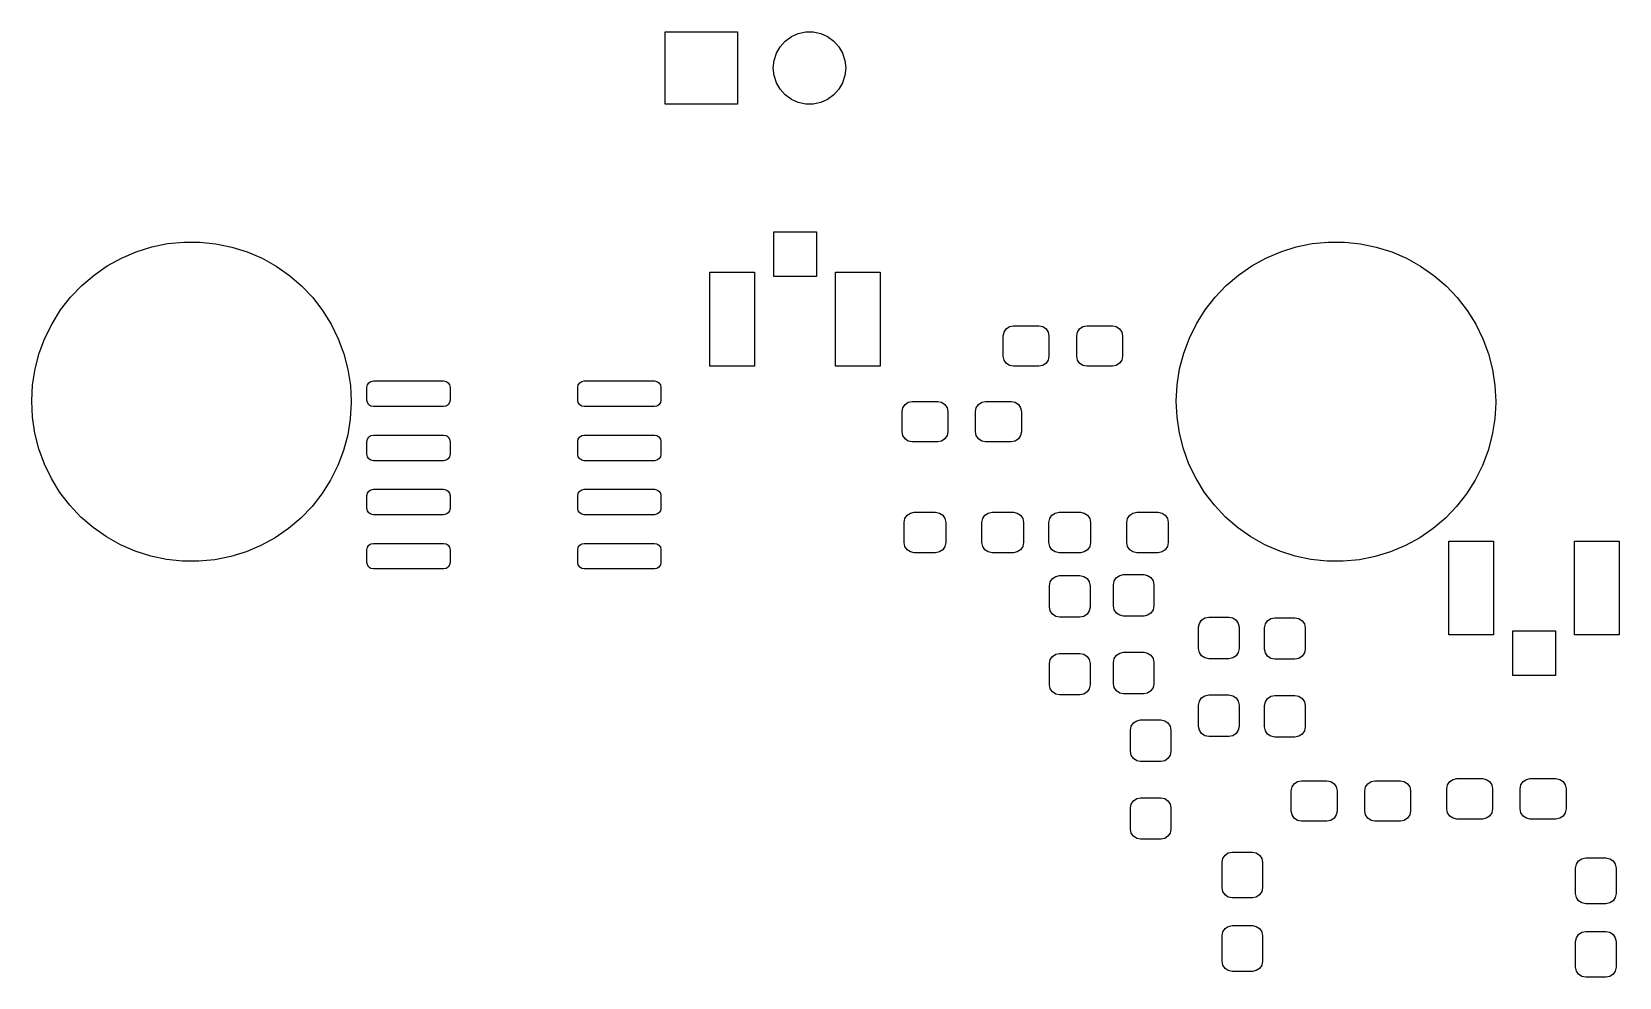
# Model space of a CAD drawing. Extents: x 121.5 to 158.8, y -138 to -93.2.
# Drawn here: x 121.48 to 158.75, y -115.34 to -93.15 of the extents above; entities that cross this region are included whole.
import ezdxf

# ---------------------------------------------------------------- set-up
doc = ezdxf.new("R2010")
doc.units = 0
doc.layers.add('BLACK', color=7, linetype='CONTINUOUS')

msp = doc.modelspace()

# ---------------------------------------------------------------- linework, layer by layer
at = {"layer": 'BLACK', "linetype": 'CONTINUOUS'}
for p, q in [((136.35, -94.85), (136.35, -93.15)), ((136.35, -93.15), (138.05, -93.15)), ((138.05, -93.15), (138.05, -94.85)), ((139.477, -93.1916), (139.651, -93.1547)), ((139.651, -93.1547), (139.829, -93.1547)), ((139.829, -93.1547), (140.003, -93.1916)), ((138.963, -93.6543), (139.052, -93.5004)), ((139.052, -93.5004), (139.171, -93.3683)), ((139.171, -93.3683), (139.315, -93.2639)), ((139.315, -93.2639), (139.477, -93.1916)), ((140.003, -93.1916), (140.165, -93.2639)), ((140.165, -93.2639), (140.309, -93.3683)), ((140.309, -93.3683), (140.428, -93.5004)), ((140.428, -93.5004), (140.517, -93.6543)), ((138.89, -94), (138.909, -93.8233)), ((138.909, -93.8233), (138.963, -93.6543)), ((140.517, -93.6543), (140.571, -93.8233)), ((140.571, -93.8233), (140.59, -94)), ((138.909, -94.1767), (138.89, -94)), ((138.963, -94.3457), (138.909, -94.1767)), ((140.571, -94.1767), (140.517, -94.3457)), ((140.59, -94), (140.571, -94.1767)), ((139.052, -94.4996), (138.963, -94.3457)), ((139.171, -94.6317), (139.052, -94.4996)), ((139.315, -94.7361), (139.171, -94.6317)), ((140.309, -94.6317), (140.165, -94.7361)), ((140.428, -94.4996), (140.309, -94.6317)), ((140.517, -94.3457), (140.428, -94.4996)), ((138.05, -94.85), (136.35, -94.85)), ((139.477, -94.8084), (139.315, -94.7361)), ((139.651, -94.8453), (139.477, -94.8084)), ((139.829, -94.8453), (139.651, -94.8453)), ((140.003, -94.8084), (139.829, -94.8453)), ((140.165, -94.7361), (140.003, -94.8084)), ((138.9, -98.895), (138.9, -97.845)), ((138.9, -97.845), (139.9, -97.845)), ((139.9, -97.845), (139.9, -98.895)), ((123.586, -98.4595), (123.935, -98.3106)), ((123.935, -98.3106), (124.297, -98.1978)), ((124.297, -98.1978), (124.669, -98.1221)), ((124.669, -98.1221), (125.047, -98.0844)), ((125.047, -98.0844), (125.426, -98.0851)), ((125.426, -98.0851), (125.804, -98.1241)), ((125.804, -98.1241), (126.175, -98.201)), ((126.175, -98.201), (126.537, -98.3151)), ((126.537, -98.3151), (126.886, -98.4652)), ((150.456, -98.4595), (150.805, -98.3106)), ((150.805, -98.3106), (151.167, -98.1978)), ((151.167, -98.1978), (151.539, -98.1221)), ((151.539, -98.1221), (151.917, -98.0844)), ((151.917, -98.0844), (152.296, -98.0851)), ((152.296, -98.0851), (152.674, -98.1241)), ((152.674, -98.1241), (153.045, -98.201)), ((153.045, -98.201), (153.407, -98.3151)), ((153.407, -98.3151), (153.756, -98.4652)), ((122.942, -98.8589), (123.254, -98.6428)), ((123.254, -98.6428), (123.586, -98.4595)), ((126.886, -98.4652), (127.217, -98.6498)), ((127.217, -98.6498), (127.528, -98.8669)), ((149.812, -98.8589), (150.124, -98.6428)), ((150.124, -98.6428), (150.456, -98.4595)), ((153.756, -98.4652), (154.087, -98.6498)), ((154.087, -98.6498), (154.398, -98.8669)), ((122.391, -99.3796), (122.653, -99.1053)), ((122.653, -99.1053), (122.942, -98.8589)), ((127.528, -98.8669), (127.816, -99.1143)), ((127.816, -99.1143), (128.077, -99.3895)), ((137.4, -100.995), (137.4, -98.795)), ((137.4, -98.795), (138.45, -98.795)), ((138.45, -98.795), (138.45, -100.995)), ((139.9, -98.895), (138.9, -98.895)), ((140.35, -100.995), (140.35, -98.795)), ((140.35, -98.795), (141.4, -98.795)), ((141.4, -98.795), (141.4, -100.995)), ((149.261, -99.3796), (149.523, -99.1053)), ((149.523, -99.1053), (149.812, -98.8589)), ((154.398, -98.8669), (154.686, -99.1143)), ((154.686, -99.1143), (154.947, -99.3895)), ((122.158, -99.679), (122.391, -99.3796)), ((128.077, -99.3895), (128.309, -99.6898)), ((149.028, -99.679), (149.261, -99.3796)), ((154.947, -99.3895), (155.179, -99.6898)), ((121.956, -100), (122.158, -99.679)), ((128.309, -99.6898), (128.51, -100.012)), ((148.827, -100), (149.028, -99.679)), ((155.179, -99.6898), (155.38, -100.012)), ((121.788, -100.341), (121.956, -100)), ((128.51, -100.012), (128.677, -100.353)), ((144.287, -100.287), (144.306, -100.197)), ((144.306, -100.197), (144.357, -100.12)), ((144.357, -100.12), (144.434, -100.068)), ((144.434, -100.068), (144.525, -100.05)), ((144.525, -100.05), (145.125, -100.05)), ((145.125, -100.05), (145.216, -100.068)), ((145.216, -100.068), (145.293, -100.12)), ((145.293, -100.12), (145.344, -100.197)), ((145.344, -100.197), (145.362, -100.287)), ((146.012, -100.287), (146.031, -100.197)), ((146.031, -100.197), (146.082, -100.12)), ((146.082, -100.12), (146.159, -100.068)), ((146.159, -100.068), (146.25, -100.05)), ((146.25, -100.05), (146.85, -100.05)), ((146.85, -100.05), (146.941, -100.068)), ((146.941, -100.068), (147.018, -100.12)), ((147.018, -100.12), (147.069, -100.197)), ((147.069, -100.197), (147.088, -100.287)), ((148.658, -100.341), (148.827, -100)), ((155.38, -100.012), (155.547, -100.353)), ((121.655, -100.696), (121.788, -100.341)), ((128.677, -100.353), (128.808, -100.709)), ((144.287, -100.762), (144.287, -100.287)), ((145.362, -100.287), (145.362, -100.762)), ((146.012, -100.762), (146.012, -100.287)), ((147.088, -100.287), (147.088, -100.762)), ((148.526, -100.696), (148.658, -100.341)), ((155.547, -100.353), (155.678, -100.709)), ((121.559, -101.063), (121.655, -100.696)), ((128.808, -100.709), (128.903, -101.076)), ((138.45, -100.995), (137.4, -100.995)), ((141.4, -100.995), (140.35, -100.995)), ((144.306, -100.853), (144.287, -100.762)), ((144.357, -100.93), (144.306, -100.853)), ((144.434, -100.982), (144.357, -100.93)), ((144.525, -101), (144.434, -100.982)), ((145.125, -101), (144.525, -101)), ((145.216, -100.982), (145.125, -101)), ((145.293, -100.93), (145.216, -100.982)), ((145.344, -100.853), (145.293, -100.93)), ((145.362, -100.762), (145.344, -100.853)), ((146.031, -100.853), (146.012, -100.762)), ((146.082, -100.93), (146.031, -100.853)), ((146.159, -100.982), (146.082, -100.93)), ((146.25, -101), (146.159, -100.982)), ((146.85, -101), (146.25, -101)), ((146.941, -100.982), (146.85, -101)), ((147.018, -100.93), (146.941, -100.982)), ((147.069, -100.853), (147.018, -100.93)), ((147.088, -100.762), (147.069, -100.853)), ((148.429, -101.063), (148.526, -100.696)), ((155.678, -100.709), (155.773, -101.076)), ((121.5, -101.438), (121.559, -101.063)), ((128.903, -101.076), (128.961, -101.451)), ((129.394, -101.389), (129.443, -101.356)), ((129.443, -101.356), (129.5, -101.345)), ((129.5, -101.345), (131.15, -101.345)), ((131.15, -101.345), (131.207, -101.356)), ((131.207, -101.356), (131.256, -101.389)), ((134.344, -101.389), (134.393, -101.356)), ((134.393, -101.356), (134.45, -101.345)), ((134.45, -101.345), (136.1, -101.345)), ((136.1, -101.345), (136.157, -101.356)), ((136.157, -101.356), (136.206, -101.389)), ((148.371, -101.438), (148.429, -101.063)), ((155.773, -101.076), (155.831, -101.451)), ((121.48, -101.817), (121.5, -101.438)), ((128.961, -101.451), (128.98, -101.83)), ((129.35, -101.495), (129.361, -101.438)), ((129.35, -101.795), (129.35, -101.495)), ((129.361, -101.438), (129.394, -101.389)), ((131.256, -101.389), (131.289, -101.438)), ((131.289, -101.438), (131.3, -101.495)), ((131.3, -101.495), (131.3, -101.795)), ((134.3, -101.495), (134.311, -101.438)), ((134.3, -101.795), (134.3, -101.495)), ((134.311, -101.438), (134.344, -101.389)), ((136.206, -101.389), (136.239, -101.438)), ((136.239, -101.438), (136.25, -101.495)), ((136.25, -101.495), (136.25, -101.795)), ((148.35, -101.817), (148.371, -101.438)), ((155.831, -101.451), (155.85, -101.83)), ((121.498, -102.196), (121.48, -101.817)), ((128.98, -101.856), (128.958, -102.235)), ((128.98, -101.83), (128.98, -101.856)), ((129.361, -101.852), (129.35, -101.795)), ((129.394, -101.901), (129.361, -101.852)), ((129.443, -101.934), (129.394, -101.901)), ((129.5, -101.945), (129.443, -101.934)), ((131.15, -101.945), (129.5, -101.945)), ((131.207, -101.934), (131.15, -101.945)), ((131.256, -101.901), (131.207, -101.934)), ((131.289, -101.852), (131.256, -101.901)), ((131.3, -101.795), (131.289, -101.852)), ((134.311, -101.852), (134.3, -101.795)), ((134.344, -101.901), (134.311, -101.852)), ((134.393, -101.934), (134.344, -101.901)), ((134.45, -101.945), (134.393, -101.934)), ((136.1, -101.945), (134.45, -101.945)), ((136.157, -101.934), (136.1, -101.945)), ((136.206, -101.901), (136.157, -101.934)), ((136.239, -101.852), (136.206, -101.901)), ((136.25, -101.795), (136.239, -101.852)), ((141.912, -102.062), (141.931, -101.972)), ((141.912, -102.537), (141.912, -102.062)), ((141.931, -101.972), (141.982, -101.895)), ((141.982, -101.895), (142.059, -101.843)), ((142.059, -101.843), (142.15, -101.825)), ((142.15, -101.825), (142.75, -101.825)), ((142.75, -101.825), (142.841, -101.843)), ((142.841, -101.843), (142.918, -101.895)), ((142.918, -101.895), (142.969, -101.972)), ((142.969, -101.972), (142.987, -102.062)), ((142.987, -102.062), (142.987, -102.537)), ((143.637, -102.062), (143.656, -101.972)), ((143.637, -102.537), (143.637, -102.062)), ((143.656, -101.972), (143.707, -101.895)), ((143.707, -101.895), (143.784, -101.843)), ((143.784, -101.843), (143.875, -101.825)), ((143.875, -101.825), (144.475, -101.825)), ((144.475, -101.825), (144.566, -101.843)), ((144.566, -101.843), (144.643, -101.895)), ((144.643, -101.895), (144.694, -101.972)), ((144.694, -101.972), (144.713, -102.062)), ((144.713, -102.062), (144.713, -102.537)), ((148.368, -102.196), (148.35, -101.817)), ((155.85, -101.856), (155.828, -102.235)), ((155.85, -101.83), (155.85, -101.856)), ((121.554, -102.571), (121.498, -102.196)), ((128.958, -102.235), (128.898, -102.61)), ((148.424, -102.571), (148.368, -102.196)), ((155.828, -102.235), (155.768, -102.61)), ((121.648, -102.939), (121.554, -102.571)), ((128.898, -102.61), (128.8, -102.976)), ((129.35, -102.765), (129.361, -102.708)), ((129.35, -103.065), (129.35, -102.765)), ((129.361, -102.708), (129.394, -102.659)), ((129.394, -102.659), (129.443, -102.626)), ((129.443, -102.626), (129.5, -102.615)), ((129.5, -102.615), (131.15, -102.615)), ((131.15, -102.615), (131.207, -102.626)), ((131.207, -102.626), (131.256, -102.659)), ((131.256, -102.659), (131.289, -102.708)), ((131.289, -102.708), (131.3, -102.765)), ((131.3, -102.765), (131.3, -103.065)), ((134.3, -102.765), (134.311, -102.708)), ((134.3, -103.065), (134.3, -102.765)), ((134.311, -102.708), (134.344, -102.659)), ((134.344, -102.659), (134.393, -102.626)), ((134.393, -102.626), (134.45, -102.615)), ((134.45, -102.615), (136.1, -102.615)), ((136.1, -102.615), (136.157, -102.626)), ((136.157, -102.626), (136.206, -102.659)), ((136.206, -102.659), (136.239, -102.708)), ((136.239, -102.708), (136.25, -102.765)), ((136.25, -102.765), (136.25, -103.065)), ((141.931, -102.628), (141.912, -102.537)), ((141.982, -102.705), (141.931, -102.628)), ((142.059, -102.757), (141.982, -102.705)), ((142.15, -102.775), (142.059, -102.757)), ((142.75, -102.775), (142.15, -102.775)), ((142.841, -102.757), (142.75, -102.775)), ((142.918, -102.705), (142.841, -102.757)), ((142.969, -102.628), (142.918, -102.705)), ((142.987, -102.537), (142.969, -102.628)), ((143.656, -102.628), (143.637, -102.537)), ((143.707, -102.705), (143.656, -102.628)), ((143.784, -102.757), (143.707, -102.705)), ((143.875, -102.775), (143.784, -102.757)), ((144.475, -102.775), (143.875, -102.775)), ((144.566, -102.757), (144.475, -102.775)), ((144.643, -102.705), (144.566, -102.757)), ((144.694, -102.628), (144.643, -102.705)), ((144.713, -102.537), (144.694, -102.628)), ((148.518, -102.939), (148.424, -102.571)), ((155.768, -102.61), (155.67, -102.976)), ((121.778, -103.295), (121.648, -102.939)), ((128.8, -102.976), (128.666, -103.331)), ((129.361, -103.122), (129.35, -103.065)), ((129.394, -103.171), (129.361, -103.122)), ((129.443, -103.204), (129.394, -103.171)), ((129.5, -103.215), (129.443, -103.204)), ((131.15, -103.215), (129.5, -103.215)), ((131.207, -103.204), (131.15, -103.215)), ((131.256, -103.171), (131.207, -103.204)), ((131.289, -103.122), (131.256, -103.171)), ((131.3, -103.065), (131.289, -103.122)), ((134.311, -103.122), (134.3, -103.065)), ((134.344, -103.171), (134.311, -103.122)), ((134.393, -103.204), (134.344, -103.171)), ((134.45, -103.215), (134.393, -103.204)), ((136.1, -103.215), (134.45, -103.215)), ((136.157, -103.204), (136.1, -103.215)), ((136.206, -103.171), (136.157, -103.204)), ((136.239, -103.122), (136.206, -103.171)), ((136.25, -103.065), (136.239, -103.122)), ((148.648, -103.295), (148.518, -102.939)), ((155.67, -102.976), (155.536, -103.331)), ((121.944, -103.637), (121.778, -103.295)), ((128.666, -103.331), (128.497, -103.671)), ((148.814, -103.637), (148.648, -103.295)), ((155.536, -103.331), (155.367, -103.671)), ((122.143, -103.959), (121.944, -103.637)), ((122.374, -104.26), (122.143, -103.959)), ((128.497, -103.671), (128.294, -103.992)), ((129.35, -104.035), (129.361, -103.978)), ((129.361, -103.978), (129.394, -103.929)), ((129.394, -103.929), (129.443, -103.896)), ((129.443, -103.896), (129.5, -103.885)), ((129.5, -103.885), (131.15, -103.885)), ((131.15, -103.885), (131.207, -103.896)), ((131.207, -103.896), (131.256, -103.929)), ((131.256, -103.929), (131.289, -103.978)), ((131.289, -103.978), (131.3, -104.035)), ((134.3, -104.035), (134.311, -103.978)), ((134.311, -103.978), (134.344, -103.929)), ((134.344, -103.929), (134.393, -103.896)), ((134.393, -103.896), (134.45, -103.885)), ((134.45, -103.885), (136.1, -103.885)), ((136.1, -103.885), (136.157, -103.896)), ((136.157, -103.896), (136.206, -103.929)), ((136.206, -103.929), (136.239, -103.978)), ((136.239, -103.978), (136.25, -104.035)), ((149.013, -103.959), (148.814, -103.637)), ((149.244, -104.26), (149.013, -103.959)), ((155.367, -103.671), (155.164, -103.992)), ((122.634, -104.537), (122.374, -104.26)), ((128.06, -104.29), (127.797, -104.564)), ((128.294, -103.992), (128.06, -104.29)), ((129.35, -104.335), (129.35, -104.035)), ((129.361, -104.392), (129.35, -104.335)), ((131.3, -104.335), (131.289, -104.392)), ((131.3, -104.035), (131.3, -104.335)), ((134.3, -104.335), (134.3, -104.035)), ((134.311, -104.392), (134.3, -104.335)), ((136.25, -104.335), (136.239, -104.392)), ((136.25, -104.035), (136.25, -104.335)), ((149.504, -104.537), (149.244, -104.26)), ((154.93, -104.29), (154.667, -104.564)), ((155.164, -103.992), (154.93, -104.29)), ((122.921, -104.785), (122.634, -104.537)), ((127.797, -104.564), (127.508, -104.809)), ((129.394, -104.441), (129.361, -104.392)), ((129.443, -104.474), (129.394, -104.441)), ((129.5, -104.485), (129.443, -104.474)), ((131.15, -104.485), (129.5, -104.485)), ((131.207, -104.474), (131.15, -104.485)), ((131.256, -104.441), (131.207, -104.474)), ((131.289, -104.392), (131.256, -104.441)), ((134.344, -104.441), (134.311, -104.392)), ((134.393, -104.474), (134.344, -104.441)), ((134.45, -104.485), (134.393, -104.474)), ((136.1, -104.485), (134.45, -104.485)), ((136.157, -104.474), (136.1, -104.485)), ((136.206, -104.441), (136.157, -104.474)), ((136.239, -104.392), (136.206, -104.441)), ((141.963, -104.662), (141.981, -104.572)), ((141.963, -105.137), (141.963, -104.662)), ((141.981, -104.572), (142.032, -104.495)), ((142.032, -104.495), (142.109, -104.443)), ((142.109, -104.443), (142.2, -104.425)), ((142.2, -104.425), (142.7, -104.425)), ((142.7, -104.425), (142.791, -104.443)), ((142.791, -104.443), (142.868, -104.495)), ((142.868, -104.495), (142.919, -104.572)), ((142.919, -104.572), (142.938, -104.662)), ((142.938, -104.662), (142.938, -105.137)), ((143.787, -104.662), (143.806, -104.572)), ((143.787, -105.137), (143.787, -104.662)), ((143.806, -104.572), (143.857, -104.495)), ((143.857, -104.495), (143.934, -104.443)), ((143.934, -104.443), (144.025, -104.425)), ((144.025, -104.425), (144.525, -104.425)), ((144.525, -104.425), (144.616, -104.443)), ((144.616, -104.443), (144.693, -104.495)), ((144.693, -104.495), (144.744, -104.572)), ((144.744, -104.572), (144.762, -104.662)), ((144.762, -104.662), (144.762, -105.137)), ((145.362, -104.662), (145.381, -104.572)), ((145.362, -105.137), (145.362, -104.662)), ((145.381, -104.572), (145.432, -104.495)), ((145.432, -104.495), (145.509, -104.443)), ((145.509, -104.443), (145.6, -104.425)), ((145.6, -104.425), (146.1, -104.425)), ((146.1, -104.425), (146.191, -104.443)), ((146.191, -104.443), (146.268, -104.495)), ((146.268, -104.495), (146.319, -104.572)), ((146.319, -104.572), (146.338, -104.662)), ((146.338, -104.662), (146.338, -105.137)), ((147.188, -104.662), (147.206, -104.572)), ((147.188, -105.137), (147.188, -104.662)), ((147.206, -104.572), (147.257, -104.495)), ((147.257, -104.495), (147.334, -104.443)), ((147.334, -104.443), (147.425, -104.425)), ((147.425, -104.425), (147.925, -104.425)), ((147.925, -104.425), (148.016, -104.443)), ((148.016, -104.443), (148.093, -104.495)), ((148.093, -104.495), (148.144, -104.572)), ((148.144, -104.572), (148.162, -104.662)), ((148.162, -104.662), (148.162, -105.137)), ((149.791, -104.785), (149.504, -104.537)), ((154.667, -104.564), (154.378, -104.809)), ((123.232, -105.003), (122.921, -104.785)), ((123.563, -105.189), (123.232, -105.003)), ((127.195, -105.024), (126.862, -105.206)), ((127.508, -104.809), (127.195, -105.024)), ((150.102, -105.003), (149.791, -104.785)), ((150.433, -105.189), (150.102, -105.003)), ((154.065, -105.024), (153.732, -105.206)), ((154.378, -104.809), (154.065, -105.024)), ((123.911, -105.34), (123.563, -105.189)), ((124.272, -105.456), (123.911, -105.34)), ((124.643, -105.534), (124.272, -105.456)), ((126.15, -105.465), (125.778, -105.54)), ((126.513, -105.354), (126.15, -105.465)), ((126.862, -105.206), (126.513, -105.354)), ((129.35, -105.305), (129.361, -105.248)), ((129.35, -105.605), (129.35, -105.305)), ((129.361, -105.248), (129.394, -105.199)), ((129.394, -105.199), (129.443, -105.166)), ((129.443, -105.166), (129.5, -105.155)), ((129.5, -105.155), (131.15, -105.155)), ((131.15, -105.155), (131.207, -105.166)), ((131.207, -105.166), (131.256, -105.199)), ((131.256, -105.199), (131.289, -105.248)), ((131.289, -105.248), (131.3, -105.305)), ((131.3, -105.305), (131.3, -105.605)), ((134.3, -105.305), (134.311, -105.248)), ((134.3, -105.605), (134.3, -105.305)), ((134.311, -105.248), (134.344, -105.199)), ((134.344, -105.199), (134.393, -105.166)), ((134.393, -105.166), (134.45, -105.155)), ((134.45, -105.155), (136.1, -105.155)), ((136.1, -105.155), (136.157, -105.166)), ((136.157, -105.166), (136.206, -105.199)), ((136.206, -105.199), (136.239, -105.248)), ((136.239, -105.248), (136.25, -105.305)), ((136.25, -105.305), (136.25, -105.605)), ((141.981, -105.228), (141.963, -105.137)), ((142.032, -105.305), (141.981, -105.228)), ((142.109, -105.357), (142.032, -105.305)), ((142.2, -105.375), (142.109, -105.357)), ((142.7, -105.375), (142.2, -105.375)), ((142.791, -105.357), (142.7, -105.375)), ((142.868, -105.305), (142.791, -105.357)), ((142.919, -105.228), (142.868, -105.305)), ((142.938, -105.137), (142.919, -105.228)), ((143.806, -105.228), (143.787, -105.137)), ((143.857, -105.305), (143.806, -105.228)), ((143.934, -105.357), (143.857, -105.305)), ((144.025, -105.375), (143.934, -105.357)), ((144.525, -105.375), (144.025, -105.375)), ((144.616, -105.357), (144.525, -105.375)), ((144.693, -105.305), (144.616, -105.357)), ((144.744, -105.228), (144.693, -105.305)), ((144.762, -105.137), (144.744, -105.228)), ((145.381, -105.228), (145.362, -105.137)), ((145.432, -105.305), (145.381, -105.228)), ((145.509, -105.357), (145.432, -105.305)), ((145.6, -105.375), (145.509, -105.357)), ((146.1, -105.375), (145.6, -105.375)), ((146.191, -105.357), (146.1, -105.375)), ((146.268, -105.305), (146.191, -105.357)), ((146.319, -105.228), (146.268, -105.305)), ((146.338, -105.137), (146.319, -105.228)), ((147.206, -105.228), (147.188, -105.137)), ((147.257, -105.305), (147.206, -105.228)), ((147.334, -105.357), (147.257, -105.305)), ((147.425, -105.375), (147.334, -105.357)), ((147.925, -105.375), (147.425, -105.375)), ((148.016, -105.357), (147.925, -105.375)), ((148.093, -105.305), (148.016, -105.357)), ((148.144, -105.228), (148.093, -105.305)), ((148.162, -105.137), (148.144, -105.228)), ((150.781, -105.34), (150.433, -105.189)), ((151.142, -105.456), (150.781, -105.34)), ((151.513, -105.534), (151.142, -105.456)), ((153.02, -105.465), (152.648, -105.54)), ((153.383, -105.354), (153.02, -105.465)), ((153.732, -105.206), (153.383, -105.354)), ((154.75, -107.305), (154.75, -105.105)), ((154.75, -105.105), (155.8, -105.105)), ((155.8, -105.105), (155.8, -107.305)), ((157.7, -107.305), (157.7, -105.105)), ((157.7, -105.105), (158.75, -105.105)), ((158.75, -105.105), (158.75, -107.305)), ((125.021, -105.574), (124.643, -105.534)), ((125.4, -105.576), (125.021, -105.574)), ((125.778, -105.54), (125.4, -105.576)), ((129.361, -105.662), (129.35, -105.605)), ((129.394, -105.711), (129.361, -105.662)), ((129.443, -105.744), (129.394, -105.711)), ((129.5, -105.755), (129.443, -105.744)), ((131.15, -105.755), (129.5, -105.755)), ((131.207, -105.744), (131.15, -105.755)), ((131.256, -105.711), (131.207, -105.744)), ((131.289, -105.662), (131.256, -105.711)), ((131.3, -105.605), (131.289, -105.662)), ((134.311, -105.662), (134.3, -105.605)), ((134.344, -105.711), (134.311, -105.662)), ((134.393, -105.744), (134.344, -105.711)), ((134.45, -105.755), (134.393, -105.744)), ((136.1, -105.755), (134.45, -105.755)), ((136.157, -105.744), (136.1, -105.755)), ((136.206, -105.711), (136.157, -105.744)), ((136.239, -105.662), (136.206, -105.711)), ((136.25, -105.605), (136.239, -105.662)), ((151.891, -105.574), (151.513, -105.534)), ((152.27, -105.576), (151.891, -105.574)), ((152.648, -105.54), (152.27, -105.576)), ((145.375, -106.15), (145.393, -106.059)), ((145.375, -106.65), (145.375, -106.15)), ((145.393, -106.059), (145.445, -105.982)), ((145.445, -105.982), (145.522, -105.931)), ((145.522, -105.931), (145.612, -105.912)), ((145.612, -105.912), (146.088, -105.912)), ((146.088, -105.912), (146.178, -105.931)), ((146.178, -105.931), (146.255, -105.982)), ((146.255, -105.982), (146.307, -106.059)), ((146.307, -106.059), (146.325, -106.15)), ((146.325, -106.15), (146.325, -106.65)), ((146.875, -106.125), (146.893, -106.034)), ((146.875, -106.625), (146.875, -106.125)), ((146.893, -106.034), (146.945, -105.957)), ((146.945, -105.957), (147.022, -105.906)), ((147.022, -105.906), (147.112, -105.887)), ((147.112, -105.887), (147.588, -105.887)), ((147.588, -105.887), (147.678, -105.906)), ((147.678, -105.906), (147.755, -105.957)), ((147.755, -105.957), (147.807, -106.034)), ((147.807, -106.034), (147.825, -106.125)), ((147.825, -106.125), (147.825, -106.625)), ((145.393, -106.741), (145.375, -106.65)), ((145.445, -106.818), (145.393, -106.741)), ((145.522, -106.869), (145.445, -106.818)), ((145.612, -106.887), (145.522, -106.869)), ((146.088, -106.887), (145.612, -106.887)), ((146.178, -106.869), (146.088, -106.887)), ((146.255, -106.818), (146.178, -106.869)), ((146.307, -106.741), (146.255, -106.818)), ((146.325, -106.65), (146.307, -106.741)), ((146.893, -106.716), (146.875, -106.625)), ((146.945, -106.793), (146.893, -106.716)), ((147.022, -106.844), (146.945, -106.793)), ((147.112, -106.862), (147.022, -106.844)), ((147.588, -106.862), (147.112, -106.862)), ((147.678, -106.844), (147.588, -106.862)), ((147.755, -106.793), (147.678, -106.844)), ((147.807, -106.716), (147.755, -106.793)), ((147.825, -106.625), (147.807, -106.716)), ((148.893, -107.034), (148.945, -106.957)), ((148.945, -106.957), (149.022, -106.906)), ((149.022, -106.906), (149.112, -106.887)), ((149.112, -106.887), (149.588, -106.887)), ((149.588, -106.887), (149.678, -106.906)), ((149.678, -106.906), (149.755, -106.957)), ((149.755, -106.957), (149.807, -107.034)), ((150.495, -106.97), (150.572, -106.918)), ((150.572, -106.918), (150.662, -106.9)), ((150.662, -106.9), (151.137, -106.9)), ((151.137, -106.9), (151.228, -106.918)), ((151.228, -106.918), (151.305, -106.97)), ((148.875, -107.125), (148.893, -107.034)), ((148.875, -107.625), (148.875, -107.125)), ((149.807, -107.034), (149.825, -107.125)), ((149.825, -107.125), (149.825, -107.625)), ((150.425, -107.137), (150.443, -107.047)), ((150.425, -107.637), (150.425, -107.137)), ((150.443, -107.047), (150.495, -106.97)), ((151.305, -106.97), (151.357, -107.047)), ((151.357, -107.047), (151.375, -107.137)), ((151.375, -107.137), (151.375, -107.637)), ((155.8, -107.305), (154.75, -107.305)), ((156.25, -108.255), (156.25, -107.205)), ((156.25, -107.205), (157.25, -107.205)), ((157.25, -107.205), (157.25, -108.255)), ((158.75, -107.305), (157.7, -107.305)), ((148.893, -107.716), (148.875, -107.625)), ((149.825, -107.625), (149.807, -107.716)), ((150.443, -107.728), (150.425, -107.637)), ((151.375, -107.637), (151.357, -107.728)), ((145.375, -107.975), (145.393, -107.884)), ((145.375, -108.475), (145.375, -107.975)), ((145.393, -107.884), (145.445, -107.807)), ((145.445, -107.807), (145.522, -107.756)), ((145.522, -107.756), (145.612, -107.737)), ((145.612, -107.737), (146.088, -107.737)), ((146.088, -107.737), (146.178, -107.756)), ((146.178, -107.756), (146.255, -107.807)), ((146.255, -107.807), (146.307, -107.884)), ((146.307, -107.884), (146.325, -107.975)), ((146.325, -107.975), (146.325, -108.475)), ((146.875, -107.95), (146.893, -107.859)), ((146.875, -108.45), (146.875, -107.95)), ((146.893, -107.859), (146.945, -107.782)), ((146.945, -107.782), (147.022, -107.731)), ((147.022, -107.731), (147.112, -107.712)), ((147.112, -107.712), (147.588, -107.712)), ((147.588, -107.712), (147.678, -107.731)), ((147.678, -107.731), (147.755, -107.782)), ((147.755, -107.782), (147.807, -107.859)), ((147.807, -107.859), (147.825, -107.95)), ((147.825, -107.95), (147.825, -108.45)), ((148.945, -107.793), (148.893, -107.716)), ((149.022, -107.844), (148.945, -107.793)), ((149.112, -107.862), (149.022, -107.844)), ((149.588, -107.862), (149.112, -107.862)), ((149.678, -107.844), (149.588, -107.862)), ((149.755, -107.793), (149.678, -107.844)), ((149.807, -107.716), (149.755, -107.793)), ((150.495, -107.805), (150.443, -107.728)), ((150.572, -107.857), (150.495, -107.805)), ((150.662, -107.875), (150.572, -107.857)), ((151.137, -107.875), (150.662, -107.875)), ((151.228, -107.857), (151.137, -107.875)), ((151.305, -107.805), (151.228, -107.857)), ((151.357, -107.728), (151.305, -107.805)), ((146.893, -108.541), (146.875, -108.45)), ((147.825, -108.45), (147.807, -108.541)), ((157.25, -108.255), (156.25, -108.255)), ((145.393, -108.566), (145.375, -108.475)), ((145.445, -108.643), (145.393, -108.566)), ((145.522, -108.694), (145.445, -108.643)), ((145.612, -108.712), (145.522, -108.694)), ((146.088, -108.712), (145.612, -108.712)), ((146.178, -108.694), (146.088, -108.712)), ((146.255, -108.643), (146.178, -108.694)), ((146.307, -108.566), (146.255, -108.643)), ((146.325, -108.475), (146.307, -108.566)), ((146.945, -108.618), (146.893, -108.541)), ((147.022, -108.669), (146.945, -108.618)), ((147.112, -108.688), (147.022, -108.669)), ((147.588, -108.688), (147.112, -108.688)), ((147.678, -108.669), (147.588, -108.688)), ((147.755, -108.618), (147.678, -108.669)), ((147.807, -108.541), (147.755, -108.618)), ((148.893, -108.859), (148.945, -108.782)), ((148.945, -108.782), (149.022, -108.731)), ((149.022, -108.731), (149.112, -108.712)), ((149.112, -108.712), (149.588, -108.712)), ((149.588, -108.712), (149.678, -108.731)), ((149.678, -108.731), (149.755, -108.782)), ((149.755, -108.782), (149.807, -108.859)), ((150.443, -108.872), (150.495, -108.795)), ((150.495, -108.795), (150.572, -108.743)), ((150.572, -108.743), (150.662, -108.725)), ((150.662, -108.725), (151.137, -108.725)), ((151.137, -108.725), (151.228, -108.743)), ((151.228, -108.743), (151.305, -108.795)), ((151.305, -108.795), (151.357, -108.872)), ((148.875, -108.95), (148.893, -108.859)), ((148.875, -109.45), (148.875, -108.95)), ((149.807, -108.859), (149.825, -108.95)), ((149.825, -108.95), (149.825, -109.45)), ((150.425, -108.962), (150.443, -108.872)), ((150.425, -109.462), (150.425, -108.962)), ((151.357, -108.872), (151.375, -108.962)), ((151.375, -108.962), (151.375, -109.462)), ((147.275, -109.537), (147.293, -109.447)), ((147.275, -110.037), (147.275, -109.537)), ((147.293, -109.447), (147.345, -109.37)), ((147.345, -109.37), (147.422, -109.318)), ((147.422, -109.318), (147.512, -109.3)), ((147.512, -109.3), (147.987, -109.3)), ((147.987, -109.3), (148.078, -109.318)), ((148.078, -109.318), (148.155, -109.37)), ((148.155, -109.37), (148.207, -109.447)), ((148.207, -109.447), (148.225, -109.537)), ((148.225, -109.537), (148.225, -110.037)), ((148.893, -109.541), (148.875, -109.45)), ((148.945, -109.618), (148.893, -109.541)), ((149.807, -109.541), (149.755, -109.618)), ((149.825, -109.45), (149.807, -109.541)), ((150.443, -109.553), (150.425, -109.462)), ((150.495, -109.63), (150.443, -109.553)), ((151.357, -109.553), (151.305, -109.63)), ((151.375, -109.462), (151.357, -109.553)), ((149.022, -109.669), (148.945, -109.618)), ((149.112, -109.688), (149.022, -109.669)), ((149.588, -109.688), (149.112, -109.688)), ((149.678, -109.669), (149.588, -109.688)), ((149.755, -109.618), (149.678, -109.669)), ((150.572, -109.682), (150.495, -109.63)), ((150.662, -109.7), (150.572, -109.682)), ((151.137, -109.7), (150.662, -109.7)), ((151.228, -109.682), (151.137, -109.7)), ((151.305, -109.63), (151.228, -109.682)), ((147.293, -110.128), (147.275, -110.037)), ((147.345, -110.205), (147.293, -110.128)), ((147.422, -110.257), (147.345, -110.205)), ((147.512, -110.275), (147.422, -110.257)), ((147.987, -110.275), (147.512, -110.275)), ((148.078, -110.257), (147.987, -110.275)), ((148.155, -110.205), (148.078, -110.257)), ((148.207, -110.128), (148.155, -110.205)), ((148.225, -110.037), (148.207, -110.128)), ((154.847, -110.693), (154.938, -110.675)), ((154.938, -110.675), (155.537, -110.675)), ((155.537, -110.675), (155.628, -110.693)), ((156.572, -110.693), (156.662, -110.675)), ((156.662, -110.675), (157.262, -110.675)), ((157.262, -110.675), (157.353, -110.693)), ((151.05, -110.962), (151.068, -110.872)), ((151.05, -111.438), (151.05, -110.962)), ((151.068, -110.872), (151.12, -110.795)), ((151.12, -110.795), (151.197, -110.743)), ((151.197, -110.743), (151.287, -110.725)), ((151.287, -110.725), (151.887, -110.725)), ((151.887, -110.725), (151.978, -110.743)), ((151.978, -110.743), (152.055, -110.795)), ((152.055, -110.795), (152.107, -110.872)), ((152.107, -110.872), (152.125, -110.962)), ((152.125, -110.962), (152.125, -111.438)), ((152.775, -110.962), (152.793, -110.872)), ((152.775, -111.438), (152.775, -110.962)), ((152.793, -110.872), (152.845, -110.795)), ((152.845, -110.795), (152.922, -110.743)), ((152.922, -110.743), (153.012, -110.725)), ((153.012, -110.725), (153.612, -110.725)), ((153.612, -110.725), (153.703, -110.743)), ((153.703, -110.743), (153.78, -110.795)), ((153.78, -110.795), (153.832, -110.872)), ((153.832, -110.872), (153.85, -110.962)), ((153.85, -110.962), (153.85, -111.438)), ((154.7, -110.912), (154.718, -110.822)), ((154.7, -111.387), (154.7, -110.912)), ((154.718, -110.822), (154.77, -110.745)), ((154.77, -110.745), (154.847, -110.693)), ((155.628, -110.693), (155.705, -110.745)), ((155.705, -110.745), (155.757, -110.822)), ((155.757, -110.822), (155.775, -110.912)), ((155.775, -110.912), (155.775, -111.387)), ((156.425, -110.912), (156.443, -110.822)), ((156.425, -111.387), (156.425, -110.912)), ((156.443, -110.822), (156.495, -110.745)), ((156.495, -110.745), (156.572, -110.693)), ((157.353, -110.693), (157.43, -110.745)), ((157.43, -110.745), (157.482, -110.822)), ((157.482, -110.822), (157.5, -110.912)), ((157.5, -110.912), (157.5, -111.387)), ((147.275, -111.362), (147.293, -111.272)), ((147.275, -111.862), (147.275, -111.362)), ((147.293, -111.272), (147.345, -111.195)), ((147.345, -111.195), (147.422, -111.143)), ((147.422, -111.143), (147.512, -111.125)), ((147.512, -111.125), (147.987, -111.125)), ((147.987, -111.125), (148.078, -111.143)), ((148.078, -111.143), (148.155, -111.195)), ((148.155, -111.195), (148.207, -111.272)), ((148.207, -111.272), (148.225, -111.362)), ((148.225, -111.362), (148.225, -111.862)), ((154.718, -111.478), (154.7, -111.387)), ((155.775, -111.387), (155.757, -111.478)), ((156.443, -111.478), (156.425, -111.387)), ((157.5, -111.387), (157.482, -111.478)), ((151.068, -111.528), (151.05, -111.438)), ((151.12, -111.605), (151.068, -111.528)), ((151.197, -111.657), (151.12, -111.605)), ((151.287, -111.675), (151.197, -111.657)), ((151.887, -111.675), (151.287, -111.675)), ((151.978, -111.657), (151.887, -111.675)), ((152.055, -111.605), (151.978, -111.657)), ((152.107, -111.528), (152.055, -111.605)), ((152.125, -111.438), (152.107, -111.528)), ((152.793, -111.528), (152.775, -111.438)), ((152.845, -111.605), (152.793, -111.528)), ((152.922, -111.657), (152.845, -111.605)), ((153.012, -111.675), (152.922, -111.657)), ((153.612, -111.675), (153.012, -111.675)), ((153.703, -111.657), (153.612, -111.675)), ((153.78, -111.605), (153.703, -111.657)), ((153.832, -111.528), (153.78, -111.605)), ((153.85, -111.438), (153.832, -111.528)), ((154.77, -111.555), (154.718, -111.478)), ((154.847, -111.607), (154.77, -111.555)), ((154.938, -111.625), (154.847, -111.607)), ((155.537, -111.625), (154.938, -111.625)), ((155.628, -111.607), (155.537, -111.625)), ((155.705, -111.555), (155.628, -111.607)), ((155.757, -111.478), (155.705, -111.555)), ((156.495, -111.555), (156.443, -111.478)), ((156.572, -111.607), (156.495, -111.555)), ((156.662, -111.625), (156.572, -111.607)), ((157.262, -111.625), (156.662, -111.625)), ((157.353, -111.607), (157.262, -111.625)), ((157.43, -111.555), (157.353, -111.607)), ((157.482, -111.478), (157.43, -111.555)), ((147.293, -111.953), (147.275, -111.862)), ((147.345, -112.03), (147.293, -111.953)), ((147.422, -112.082), (147.345, -112.03)), ((147.512, -112.1), (147.422, -112.082)), ((147.987, -112.1), (147.512, -112.1)), ((148.078, -112.082), (147.987, -112.1)), ((148.155, -112.03), (148.078, -112.082)), ((148.207, -111.953), (148.155, -112.03)), ((148.225, -111.862), (148.207, -111.953)), ((149.425, -112.637), (149.443, -112.547)), ((149.443, -112.547), (149.495, -112.47)), ((149.495, -112.47), (149.572, -112.418)), ((149.572, -112.418), (149.662, -112.4)), ((149.662, -112.4), (150.137, -112.4)), ((150.137, -112.4), (150.228, -112.418)), ((150.228, -112.418), (150.305, -112.47)), ((150.305, -112.47), (150.357, -112.547)), ((150.357, -112.547), (150.375, -112.637)), ((157.872, -112.556), (157.963, -112.537)), ((157.963, -112.537), (158.438, -112.537)), ((158.438, -112.537), (158.528, -112.556)), ((149.425, -113.237), (149.425, -112.637)), ((150.375, -112.637), (150.375, -113.237)), ((157.725, -112.775), (157.743, -112.684)), ((157.725, -113.375), (157.725, -112.775)), ((157.743, -112.684), (157.795, -112.607)), ((157.795, -112.607), (157.872, -112.556)), ((158.528, -112.556), (158.605, -112.607)), ((158.605, -112.607), (158.657, -112.684)), ((158.657, -112.684), (158.675, -112.775)), ((158.675, -112.775), (158.675, -113.375)), ((149.443, -113.328), (149.425, -113.237)), ((150.375, -113.237), (150.357, -113.328)), ((149.495, -113.405), (149.443, -113.328)), ((149.572, -113.457), (149.495, -113.405)), ((149.662, -113.475), (149.572, -113.457)), ((150.137, -113.475), (149.662, -113.475)), ((150.228, -113.457), (150.137, -113.475)), ((150.305, -113.405), (150.228, -113.457)), ((150.357, -113.328), (150.305, -113.405)), ((157.743, -113.466), (157.725, -113.375)), ((157.795, -113.543), (157.743, -113.466)), ((157.872, -113.594), (157.795, -113.543)), ((157.963, -113.612), (157.872, -113.594)), ((158.438, -113.612), (157.963, -113.612)), ((158.528, -113.594), (158.438, -113.612)), ((158.605, -113.543), (158.528, -113.594)), ((158.657, -113.466), (158.605, -113.543)), ((158.675, -113.375), (158.657, -113.466)), ((149.425, -114.362), (149.443, -114.272)), ((149.425, -114.962), (149.425, -114.362)), ((149.443, -114.272), (149.495, -114.195)), ((149.495, -114.195), (149.572, -114.143)), ((149.572, -114.143), (149.662, -114.125)), ((149.662, -114.125), (150.137, -114.125)), ((150.137, -114.125), (150.228, -114.143)), ((150.228, -114.143), (150.305, -114.195)), ((150.305, -114.195), (150.357, -114.272)), ((150.357, -114.272), (150.375, -114.362)), ((150.375, -114.362), (150.375, -114.962)), ((157.725, -114.5), (157.743, -114.409)), ((157.743, -114.409), (157.795, -114.332)), ((157.795, -114.332), (157.872, -114.281)), ((157.872, -114.281), (157.963, -114.262)), ((157.963, -114.262), (158.438, -114.262)), ((158.438, -114.262), (158.528, -114.281)), ((158.528, -114.281), (158.605, -114.332)), ((158.605, -114.332), (158.657, -114.409)), ((158.657, -114.409), (158.675, -114.5)), ((157.725, -115.1), (157.725, -114.5)), ((158.675, -114.5), (158.675, -115.1)), ((149.443, -115.053), (149.425, -114.962)), ((149.495, -115.13), (149.443, -115.053)), ((149.572, -115.182), (149.495, -115.13)), ((150.305, -115.13), (150.228, -115.182)), ((150.357, -115.053), (150.305, -115.13)), ((150.375, -114.962), (150.357, -115.053)), ((157.743, -115.191), (157.725, -115.1)), ((158.675, -115.1), (158.657, -115.191)), ((149.662, -115.2), (149.572, -115.182)), ((150.137, -115.2), (149.662, -115.2)), ((150.228, -115.182), (150.137, -115.2)), ((157.795, -115.268), (157.743, -115.191)), ((157.872, -115.319), (157.795, -115.268)), ((157.963, -115.337), (157.872, -115.319)), ((158.438, -115.337), (157.963, -115.337)), ((158.528, -115.319), (158.438, -115.337)), ((158.605, -115.268), (158.528, -115.319)), ((158.657, -115.191), (158.605, -115.268))]:
    msp.add_line(p, q, dxfattribs=at)

doc.saveas('drawing.dxf')
